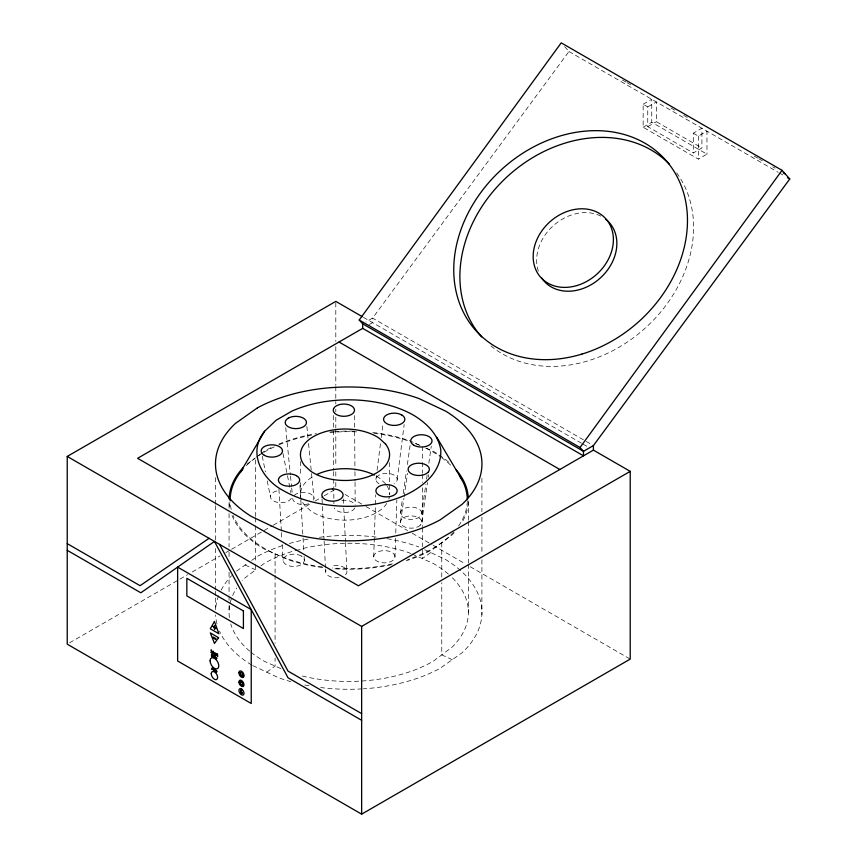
<?xml version="1.0" encoding="UTF-8"?>
<svg xmlns="http://www.w3.org/2000/svg" width="857" height="857" viewBox="0 0 857 857"><rect width="100%" height="100%" fill="white"/><g stroke="black" fill="none" stroke-linecap="round" stroke-linejoin="round"><path stroke-width="0.64" stroke-dasharray="4.29 3.21" d="M395.591 538.271L394.981 556.75A10.638 6.138 0 0 1 384.343 562.888L381.59 562.685A10.638 6.138 0 0 1 373.706 556.75L375.752 494.725M395.763 533L396.855 500.006M375.923 479.47L376.416 475.539M377.08 470.311L380.572 442.833M381.236 437.595L383.058 423.208M397.209 479.47L404.172 424.515M400.423 513.236L402.49 498.774M403.24 493.503L406.432 471.146M407.364 464.569L410.182 444.837M421.708 513.236A10.638 6.138 0 0 0 405.747 507.922A10.638 6.138 0 0 0 405.747 518.56A10.638 6.138 0 0 0 421.708 513.236L425.833 484.301M426.582 479.042L427.15 475.089M428.832 463.251L431.275 446.154M400.498 522.031L403.926 498.324M404.118 497.006L407.546 473.3M421.773 522.031L427.493 482.512M428.254 477.242L428.629 474.607M564.688 46.664L568.962 51.495L372.602 318.097L365.993 321.921M247.212 464.023L254.625 458.452M259.896 454.478L255.675 457.649L255.675 516.417M260.946 453.685L264.106 451.307A119.669 69.085 0 0 1 272.933 446.701M294.144 495.41L295.836 494.135A10.638 6.138 0 0 1 308.681 493.161A10.638 6.138 0 0 1 313.63 500.07M255.675 564.495L255.675 569.841L245.091 577.811A119.669 69.085 0 0 0 242.295 580.767M260.946 565.877L264.106 563.499A119.669 69.085 0 0 1 297.304 549.969M266.741 672.156L275.086 666.071L275.086 658.058M430.707 552.54L422.351 558.635L422.351 547.944M236.489 571.126L247.287 563.488M251.604 560.435L257.411 556.332A133.231 76.926 0 0 1 285.638 544.591M643.146 104.243L651.759 99.273L651.759 122.283L706.961 154.153L698.348 159.123L643.146 127.254L643.146 104.243L647.753 106.9L647.753 126.665L693.302 152.964L701.915 147.982L701.915 128.218L693.292 133.199L693.302 152.964M647.753 106.9L656.366 101.929L656.376 121.694L701.915 147.982M643.146 127.254L651.759 122.283M647.753 126.665L656.376 121.694M369.292 324.546L372.602 322.628L372.602 318.097L593.408 445.586M693.292 133.199L698.337 136.113L706.961 131.132L706.961 154.153M69.546 642.836L187.629 574.661M192.257 571.994L220.035 555.947M225.83 552.615L230.458 549.937M231.615 549.273L272.13 525.877M273.287 525.212L310.33 503.82M314.969 501.152L323.068 496.471M324.225 495.796L333.491 490.45M420.059 445.426L408.553 440.327A119.669 69.085 0 0 0 372.099 432.41M426.015 448.072L433.342 451.307A119.669 69.085 0 0 1 438.098 454.221M410.857 553.536L408.553 552.519A119.669 69.085 0 0 0 298.536 549.626M412.003 554.051L433.342 563.499A119.669 69.085 0 0 1 448.725 574.404M280.839 668.61L264.106 661.197A119.669 69.085 0 0 1 250.683 651.963M245.123 565.02L255.675 569.841M452.314 659.686L441.762 654.866L441.762 582.739M424.761 549.733L445.747 559.632A133.231 76.926 0 0 1 462.03 652.809L440.037 668.364A133.231 76.926 0 0 1 363.443 688.803M252.751 665.557L278.632 677.769A133.231 76.926 0 0 0 290.844 681.636M622.482 80.033L625.953 82.036M627.11 82.701L630.581 84.704M671.042 108.068L675.67 110.735M683.757 115.406L687.228 117.409M754.278 156.124L757.749 158.127M758.906 158.791L762.366 160.795M772.778 166.804L775.092 168.133M568.962 51.495L778.263 172.332M779.409 172.996L782.87 174.989M363.4 317.326L581.849 443.444M583.006 444.108L587.634 446.776M345.071 494.468L364.782 505.844M365.939 506.519L407.664 530.612M412.303 533.29L432.003 544.656M433.171 545.331L465.619 564.067M470.257 566.745L630.216 659.097M379.04 483.809L377.348 482.534A10.638 6.138 0 0 1 379.04 475.121A10.638 6.138 0 0 1 391.885 474.146L394.091 475.121A10.638 6.138 0 0 1 394.091 483.809M385.596 483.787L379.447 478.088A44.564 25.731 0 0 0 375.452 475.635M283.003 453.578L287.213 474.424M287.481 475.731L290.898 492.668M262.253 456.181L265.413 471.821M267.255 480.938L270.405 496.578M306.86 426.422L308.027 438.216M308.552 443.455L311.402 472.282M311.53 473.589L313.994 498.485M285.713 427.739L290.384 474.896M290.512 476.213L291.551 486.69M291.68 487.997L292.194 493.246M299.961 485.308L300.732 498.474M300.807 499.792L302.96 536.632M303.035 537.95L303.807 551.105M304.117 556.364L304.342 560.317M278.911 489.261L281.375 531.372M281.45 532.679L281.835 539.267M282.146 544.527L283.067 560.317M343.314 498.999L343.711 506.926M343.775 508.244L345.414 541.27M345.489 542.588L346.935 571.651M322.028 498.999L324.075 539.953M324.139 541.27L325.456 567.688M325.521 569.016L325.649 571.651M354.552 415.516L354.659 430.214M354.669 431.553L354.948 470.311M354.948 471.65L355.023 481.002M355.034 482.341L355.194 505.062M333.266 415.516L333.662 470.311M333.673 471.65L333.898 503.723M698.337 136.113L698.348 159.123M481.902 478.27L481.902 511.704M481.902 517.06L481.902 554.5M481.902 559.846L481.902 614.683M468.393 520.199L468.393 500.167A119.669 69.085 0 0 1 461.398 523.423M468.393 521.527L468.393 562.931M468.393 564.27L468.393 612.348M441.762 542.674L441.762 577.404M422.351 446.443L422.351 461.141M422.351 462.469L422.351 473.16M422.351 474.489L422.351 482.502M422.351 487.847L422.351 526.584M422.351 527.912L422.351 546.616M389.367 462.544L389.367 494.285M335.805 302.714L335.805 341.332M335.805 346.657L335.805 385.264M335.805 386.593L335.805 403.904M335.805 409.228L335.805 411.896M335.805 417.22L335.805 427.868M335.805 429.207L335.805 466.487M335.805 471.811L335.805 477.135M335.805 482.459L335.805 487.783M300.657 461.505L300.657 476.053M300.657 482.662L300.657 491.929M275.086 553.879L275.086 573.911M275.086 575.251L275.086 643.361M255.675 517.757L255.675 524.43M255.675 525.769L255.675 563.156M229.055 508.18L229.055 501.495A119.669 69.085 0 0 0 230.083 509.187M229.055 513.514L229.055 546.905M229.055 552.251L229.055 557.596M229.055 572.283L229.055 594.983M229.055 596.322L229.055 600.328M229.055 605.674L229.055 612.348M215.546 477.617L215.546 504.366M215.546 505.705L215.546 540.478M215.546 548.501L215.546 589.959M215.546 591.298L215.546 596.643M215.546 597.982L215.546 610.013A133.231 76.926 0 0 1 219.413 593.815M452.357 577.811A119.669 69.085 0 0 1 452.357 646.896L433.342 661.197A119.669 69.085 0 0 1 299.789 675.391M249.698 651.138A119.669 69.085 0 0 1 230.758 623.939M229.387 617.49A119.669 69.085 0 0 1 236.725 588.02M362.093 688.889A133.231 76.926 0 0 1 320.711 687.55M309.034 685.782A133.231 76.926 0 0 1 303.764 684.764M251.701 665.064A133.231 76.926 0 0 1 219.521 631.138M216.982 623.832A133.231 76.926 0 0 1 215.568 615.026M221.138 590.194A133.231 76.926 0 0 1 231.551 575.733M289.323 543.499A133.231 76.926 0 0 1 310.116 538.732M319.457 537.307A133.231 76.926 0 0 1 378.055 537.318M387.096 538.689A133.231 76.926 0 0 1 418.816 546.927M454.242 532.743A119.669 69.085 0 0 1 452.357 534.704L433.342 549.016A119.669 69.085 0 0 1 406.197 560.757M391.338 564.72A119.669 69.085 0 0 1 331.798 568.555M322.789 567.613A119.669 69.085 0 0 1 288.895 559.996L264.106 549.016A119.669 69.085 0 0 1 232.065 515.55M278.889 444.065A119.669 69.085 0 0 1 316.447 433.631M330.502 431.885A119.669 69.085 0 0 1 333.105 431.671M334.401 431.574A119.669 69.085 0 0 1 353.909 431.146M439.245 454.971A119.669 69.085 0 0 1 448.725 462.212M467.301 501.109A118.598 68.474 0 0 1 458.474 526.102M453.749 531.972A118.598 68.474 0 0 1 407.589 559.6M392.388 563.82A118.598 68.474 0 0 1 332.516 567.987M322.221 566.906A118.598 68.474 0 0 1 233.2 515.635M231.197 509.347A118.598 68.474 0 0 1 230.158 501.774M246.313 465.64A118.598 68.474 0 0 1 255.365 457.938M258.375 455.817A118.598 68.474 0 0 1 262.638 453.074M263.742 452.41A118.598 68.474 0 0 1 274.347 446.829M278.996 444.783A118.598 68.474 0 0 1 311.487 435.152M329.891 432.56A118.598 68.474 0 0 1 359.758 431.992M373.952 433.256A118.598 68.474 0 0 1 408.918 441.173M415.131 443.433A118.598 68.474 0 0 1 420.059 445.469M425.961 448.211A118.598 68.474 0 0 1 440.487 456.792M441.559 457.552A118.598 68.474 0 0 1 452.121 466.637M389.367 496.931A44.564 25.731 0 0 1 388.821 499.149M386.732 503.466A44.564 25.731 0 0 1 310.588 510.761L304.439 505.062A44.564 25.731 0 0 1 314.23 475.817M387.043 485.865A44.564 25.731 0 0 1 389.581 494.693M291.326 498.163A10.638 6.138 0 0 1 273.522 500.917A10.638 6.138 0 0 1 278.3 490.643M308.681 503.798A10.638 6.138 0 0 1 292.719 498.485M354.841 507.987A10.638 6.138 0 0 1 344.557 512.54L341.804 512.325A10.638 6.138 0 0 1 334.284 507.987M341.804 500.456A10.638 6.138 0 0 1 344.557 500.252L347.321 500.456A10.638 6.138 0 0 1 354.841 504.805M676.655 172.857A127.575 102.433 -42.3 0 1 647.003 326.453A127.575 102.433 -42.3 0 1 490.804 345.789M538.335 271.091A43.793 35.169 -42.3 0 1 554.511 224.641A43.793 35.169 -42.3 0 1 602.257 216.907M394.981 556.75A10.638 6.138 0 0 0 384.343 550.601L381.59 550.815A10.638 6.138 0 0 0 373.706 556.75M345.51 574.726A10.638 6.138 0 0 0 336.287 565.513L333.534 565.716A10.638 6.138 0 0 0 330.973 566.338M339.051 577.586A10.638 6.138 0 0 1 336.287 577.8L333.534 577.586A10.638 6.138 0 0 1 326.014 570.066M420.348 525.105L418.666 526.38A10.638 6.138 0 0 1 403.615 526.38A10.638 6.138 0 0 1 403.615 517.692L405.822 516.717A10.638 6.138 0 0 1 418.666 517.692A10.638 6.138 0 0 1 420.348 525.105M301.236 555.968L299.029 554.993A10.638 6.138 0 0 0 286.184 555.968A10.638 6.138 0 0 0 284.492 563.392L286.184 564.656A10.638 6.138 0 0 0 300.186 565.192A10.638 6.138 0 0 0 302.917 557.243L301.236 555.968"/><path stroke-width="1.29" d="M264.631 431.221C247.095 452.4 262.071 479.684 283.517 490.718A92.213 53.241 0 0 0 405.597 494.982C423.39 486.669 441.933 471.404 440.777 449.861C438.302 434.467 426.657 423.272 413.931 415.431A92.213 53.241 0 0 0 291.851 411.167L276.125 420.241L264.631 431.221L240.581 472.068M359.222 320.015L561.217 42.85L782.034 170.329L789.768 178.974L593.408 445.586L583.488 451.307L362.682 323.828L359.222 320.015L580.028 447.504L583.488 451.307L583.488 455.838L362.682 328.36L137.602 458.302L358.419 585.792L593.408 450.118L630.216 471.361L630.216 659.097L361.643 814.15L67.232 644.175L67.232 456.438L335.805 301.385L362.254 316.662M580.028 447.504L782.034 170.329M209.054 538.314L140.077 585.695L67.232 543.638M67.232 456.438L361.643 626.413L630.216 471.361M783.18 172.803L785.494 174.142M787.465 177.645L789.768 178.974M339.029 342.018L559.835 469.497M361.643 713.613L288.038 671.117L219.51 544.356M67.232 550.312L140.837 592.798L214.443 541.431L288.038 677.791L361.643 720.287M216.853 653.955L217.496 653.805L217.496 654.662C218.374 660.115 216.253 651.191 216.2 655.712L215.793 653.345L216.853 654.298M211.572 651.695C209.462 645.91 214.604 655.487 210.972 652.188A1.585 0.911 60 0 0 211.529 652.68L211.765 651.931M436.77 437.231L461.944 479.791M215.932 671.674L216.703 672.134L216.842 671.235L215.621 670.078L215.921 672.509L215.921 671.674M593.408 445.586L593.408 450.118M362.682 323.828L362.682 328.36M361.643 626.413L361.643 814.15M229.076 498.881A119.669 69.085 0 0 1 243.206 467.579M456.031 469.593A119.669 69.085 0 0 1 468.308 497.596M230.126 500.499A118.598 68.474 0 0 1 242.885 469.282M459.448 475.635A118.598 68.474 0 0 1 467.311 499.835M316.715 474.553A44.564 25.731 0 0 1 374.37 475.067M481.623 336.919A127.575 102.433 -42.3 0 1 507.087 176.81A127.575 102.433 -42.3 0 1 669.285 164.115M605.556 219.124A43.793 35.169 -42.3 0 1 600.661 277.689A43.793 35.169 -42.3 0 1 541.688 277.968M216.06 658.122C215.428 660.661 214.207 654.673 216.06 658.122M240.271 673.259L241.706 675.83L240.56 675.198A1.532 0.889 60 0 1 240.024 674.352L239.928 672.67L240.871 672.317A2.442 1.403 60 0 1 241.513 672.702L240.271 673.259M239.885 682.193L241.406 684.914L240.196 684.24A1.618 0.932 60 0 1 239.617 683.35L239.521 681.572L240.517 681.197A2.582 1.489 60 0 1 241.203 681.604C241.942 682.804 239.896 680.726 239.885 682.193M214.057 669.799C214.593 673.313 216.275 668.749 214.057 669.799M243.345 683.779L242.274 685.086L243.409 686.157L241.706 685.182L242.917 683.586L241.91 682.204A1.746 1.007 60 0 1 242.52 682.365L243.345 683.779M212.911 669.499L211.829 669.113A1.2 0.696 60 0 0 212.247 669.488C212.097 667.41 212.033 666.789 212.911 669.499M242.467 693.356L241.578 693.945L240.624 692.692A2.057 1.189 60 0 0 241.342 693.334L241.92 692.874L240.796 691.288A1.146 0.664 60 0 1 240.571 690.496L240.581 690.292A1.2 0.686 60 0 1 240.86 689.906C243.581 690.731 239.553 690.346 242.467 693.356M214.368 669.949L214.893 670.945L214.368 669.949M213.918 653.623L215.343 655.219L214.968 652.895L214.036 652.466L214.936 653.602L213.918 653.623M216.585 671.427C215.696 672.756 216.05 669.253 216.585 671.427M216.617 658.283C215.664 660.201 217.153 656.569 216.617 658.283M214.304 653.859L214.828 654.512L214.304 653.859M213.05 656.141L213.029 657.19L212.75 655.53L213.693 656.173L213.832 657.651L213.05 656.141M215.246 657.437L215.793 657.887L215.246 657.437M333.598 408.585L333.234 410.171A10.638 6.138 0 0 0 341.118 416.106L343.871 416.309A10.638 6.138 0 0 0 354.145 411.756L354.509 410.171A10.638 6.138 0 0 0 346.624 404.236L343.871 404.033A10.638 6.138 0 0 0 333.598 408.585M214.443 621.496L210.297 628.77L218.91 633.741L214.443 621.496M218.578 637.683L214.443 643.457L210.297 632.905L218.578 637.683M288.306 418.152L286.624 419.427A10.638 6.138 0 0 0 288.306 426.84A10.638 6.138 0 0 0 301.15 427.814L303.357 426.84A10.638 6.138 0 0 0 303.357 418.152A10.638 6.138 0 0 0 288.306 418.152M427.964 472.411L426.283 473.685A10.638 6.138 0 0 1 411.231 473.685A10.638 6.138 0 0 1 411.231 464.997L413.438 464.023A10.638 6.138 0 0 1 426.283 464.997A10.638 6.138 0 0 1 427.964 472.411M257.411 407.878L235.418 423.433A133.231 76.926 0 0 0 251.701 516.621L278.632 529.326A133.231 76.926 0 0 0 440.037 519.92L462.03 504.366A133.231 76.926 0 0 0 445.747 411.189L418.816 398.484A133.231 76.926 0 0 0 257.411 407.878M386.518 484.623L383.765 484.837A10.638 6.138 0 0 0 375.88 490.772A10.638 6.138 0 0 0 383.765 496.706L386.518 496.91A10.638 6.138 0 0 0 397.166 490.772A10.638 6.138 0 0 0 386.518 484.623M332.473 488.897L329.72 489.101A10.638 6.138 0 0 0 321.836 495.035A10.638 6.138 0 0 0 329.72 500.97L332.473 501.184A10.638 6.138 0 0 0 343.111 495.035A10.638 6.138 0 0 0 332.473 488.897M242.713 673.87C241.706 672.584 244.481 675.037 243.12 676.73L242.724 673.881M213.254 651.352C211.583 651.513 214.325 656.58 213.254 652.22L213.254 651.352M214.496 656.173L214.796 658.197L214.496 656.173M213.554 668.481C212.44 670.27 214.614 671.363 213.554 668.481M401.719 414.938L399.512 413.963A10.638 6.138 0 0 0 386.668 414.938A10.638 6.138 0 0 0 384.986 422.351L386.668 423.626A10.638 6.138 0 0 0 401.719 423.626A10.638 6.138 0 0 0 401.719 414.938M296.543 475.71L294.337 474.735A10.638 6.138 0 0 0 281.492 475.71A10.638 6.138 0 0 0 279.8 483.123L281.492 484.398A10.638 6.138 0 0 0 295.494 484.923A10.638 6.138 0 0 0 298.236 476.974L296.543 475.71M241.738 689.157L241.085 688.803A3.546 2.046 60 0 0 238.964 690.506A3.546 2.046 60 0 0 241.203 694.609L241.867 694.973A3.546 2.046 60 0 0 243.977 693.259A3.546 2.046 60 0 0 241.738 689.157M251.24 609.606L177.635 567.12L177.635 660.983L251.24 703.479L251.24 609.606M243.409 610.955L186.837 578.293L186.837 595.894L243.409 628.556L243.409 610.955M214.636 625.61L214.186 627.035L212.772 626.221L214.186 627.528L214.636 629.499L214.636 627.795L216.039 628.599L214.636 627.292L214.636 625.61M215.728 638.551L213.093 637.03L213.093 637.951L215.728 639.472L215.728 638.551M212.45 654.78L211.508 654.234L211.508 656.312L212.493 656.88L211.786 656.205L211.786 655.519L212.418 655.884L211.786 654.652L212.45 654.78M385.596 444.108L379.447 438.409A44.564 25.731 0 0 0 321.45 432.914A44.564 25.731 0 0 0 304.439 465.383L310.588 471.093A44.564 25.731 0 0 0 368.574 476.588A44.564 25.731 0 0 0 385.596 444.108M210.083 660.79A6.17 3.557 60 0 0 216.617 668.931A6.17 3.557 60 0 0 216.617 660.211A6.17 3.557 60 0 0 210.083 660.79M211.25 673.72A4.51 2.603 60 0 0 216.028 679.676A4.51 2.603 60 0 0 216.028 673.291A4.51 2.603 60 0 0 211.25 673.72M238.899 672.713A3.642 2.1 60 0 0 242.756 677.512A3.642 2.1 60 0 0 242.756 672.37A3.642 2.1 60 0 0 238.899 672.713M239.007 682.429A3.546 2.046 60 0 0 243.077 686.511A3.546 2.046 60 0 0 242.338 681.144A3.546 2.046 60 0 0 239.007 682.429M264.31 455.313A10.638 6.138 0 0 0 282.114 452.56A10.638 6.138 0 0 0 269.087 445.029A10.638 6.138 0 0 0 264.31 455.313M413.856 445.244A10.638 6.138 0 0 0 431.66 442.48A10.638 6.138 0 0 0 418.623 434.96A10.638 6.138 0 0 0 413.856 445.244M581.871 354.102A127.575 102.433 -42.3 0 0 665.75 160.173A127.575 102.433 -42.3 0 0 464.258 221.256A127.575 102.433 -42.3 0 0 581.871 354.102M577.147 285.488A43.793 35.169 -42.3 0 0 605.942 218.921A43.793 35.169 -42.3 0 0 536.771 239.885A43.793 35.169 -42.3 0 0 577.147 285.488"/></g></svg>
